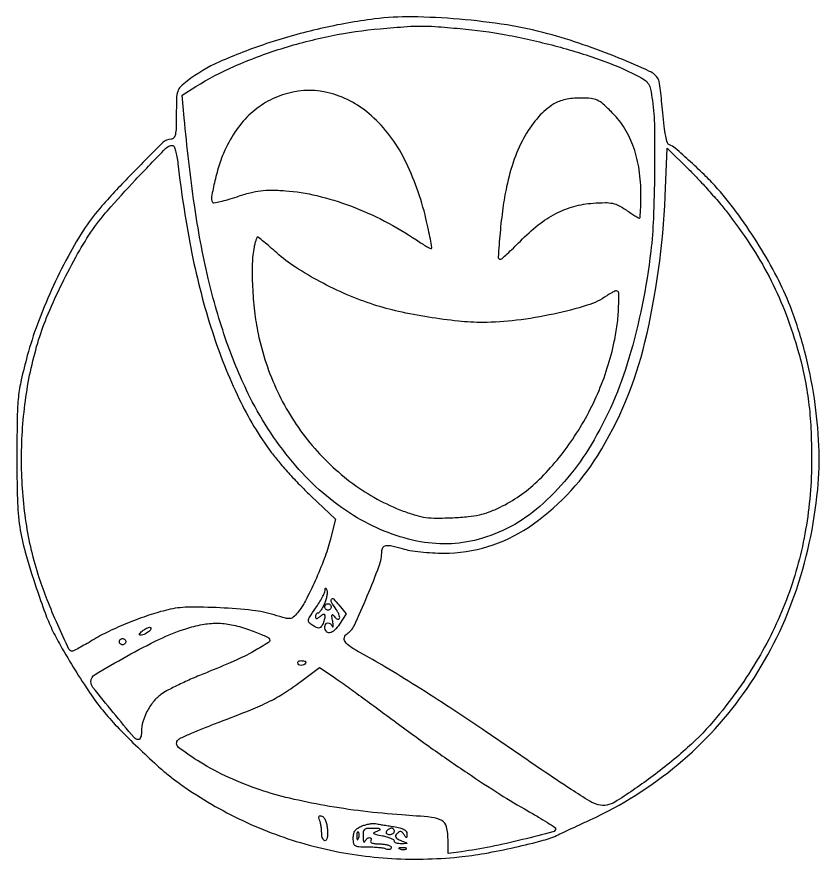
# Model space of a CAD drawing. Extents: x 22 to 640, y 38 to 1156.
# Drawn here: x 384.6 to 638.4, y 431.2 to 697.7 of the extents above; entities that cross this region are included whole.
import ezdxf

# ---------------------------------------------------------------- set-up
doc = ezdxf.new("R2010")
doc.units = 0

msp = doc.modelspace()

# ---------------------------------------------------------------- linework, layer by layer
for points in [[(497.674994, 697.014842, 0.025039), (480.611049, 693.98011, 0.023512), (463.567245, 689.206411, 0.024581), (448.645522, 683.431618, 0.058365), (438.421042, 677.371979, 0.033089), (436.353346, 675.566659, 0.118464), (435.441288, 674.082581, 0.071633), (435.074298, 671.972589, 0.007296), (435, 666.881311, -0.006583), (434.943293, 662.574134, -0.044492), (434.698233, 660.457337, -0.11889), (434.198221, 659.397587, -0.227107), (433.368038, 659, 0.198009), (430.690649, 657.896437, 0.004478), (420.757261, 647.853573, 0.010327), (411.481556, 637.902942, 0.036699), (406.165054, 631, 0.022883), (400.748176, 621.905, 0.01672), (395.549122, 611.357735, 0.016742), (391.075993, 600.508297, 0.023247), (387.858009, 590.5, 0.010009), (385.937171, 582.803903, 0.030021), (385.049878, 577.460331, 0.021967), (384.672081, 571.233335, 0.003488), (384.553486, 559, 0.007606), (384.72854, 544.990018, 0.029482), (385.479904, 536.340917, 0.033052), (387.201107, 528.331656, 0.011359), (390.712356, 517, 0.007236), (393.480724, 509.115544, 0.022268), (395.664894, 503.901161, 0.021104), (398.365735, 498.756119, 0.005983), (402.996075, 490.988741, 0.011658), (407.55778, 483.916242, 0.020365), (411.704193, 478.310825, 0.020666), (416.24978, 473.116994, 0.012443), (422.038029, 467.325853, 0.002701), (428.091244, 461.625788, 0.012785), (431.659511, 458.468358, 0.017694), (434.824918, 455.994191, 0.008783), (439, 453.073124, 0.043412), (458.607578, 442.20431, 0.044144), (479.689342, 434.956135, 0.043951), (501.803878, 431.498945, 0.042268), (524.4787, 431.89023, 0.01888), (532.545869, 433.02292, 0.010863), (542.167796, 434.963125, 0.009585), (551.11102, 437.150447, 0.049818), (555.863021, 438.931481, -0.005236), (556.909982, 439.434222, -0.000491), (559.499846, 440.641546, -0.00063), (562.591284, 442.074267, -0.000495), (565.944966, 443.619373, 0.066571), (593.664525, 461.1409, 0.067839), (615.604209, 485.232104, 0.06662), (630.594883, 514.730264, 0.060566), (637.923714, 548.106586, 0.034053), (638.299935, 561.991795, 0.027085), (636.875111, 576.921413, 0.026514), (633.786801, 591.976951, 0.028547), (629.178217, 606.245278, 0.027382), (625.05555, 615.372786, 0.018731), (619.43768, 625.265789, 0.018483), (612.969657, 634.907724, 0.023378), (606.266181, 643.289763, 0.018371), (602.563789, 647.200256, 0.009568), (597.681113, 651.811843, 0.005682), (592.827258, 656.123868, 0.098628), (590.997758, 657.167414, -0.244922), (590.398279, 657.787308, -0.021498), (589.850607, 659.975183, -0.020896), (589.348261, 663.078036, -0.008636), (588.917391, 667.310723, 0.005093), (588.557921, 671.108962, 0.007259), (588.155467, 674.47314, 0.004332), (587.752661, 677.285773, 0.101008), (587.475651, 678.039398, 0.148437), (584.739997, 680.450883, 0.009839), (575.003583, 684.66069, 0.014643), (563.769328, 688.878295, 0.015428), (552.5, 692.352007, 0.028082), (539.67682, 695.111996, 0.017753), (524.48249, 696.949484, 0.017843), (509.558837, 697.683762, 0.034869)], [(524.813454, 693.981479, -0.023606), (539.356554, 691.998919, -0.019141), (554.717254, 688.548355, -0.019618), (569.119934, 684.117128, -0.033553), (580.675857, 679.166019, -0.025638), (583.167286, 677.729138, -0.109553), (584.364732, 676.514234, -0.091764), (585.043325, 674.799897, -0.015068), (585.627012, 671.267501, -0.029219), (586.266848, 662.775491, -0.006844), (586.311025, 648.503797, -0.007338), (585.94252, 633.922915, -0.019451), (585.121358, 623.529099, -0.041805), (578.215806, 589.688825, -0.063816), (566.222091, 562.26787, -0.077625), (549.990391, 542.789093, -0.115443), (530.5, 532.361353, -0.118169), (511.08591, 531.85348, -0.087381), (491.090037, 539.919334, -0.076276), (472.768856, 555.66661, -0.060729), (458.307266, 577.394881, -0.033336), (450.91615, 594.911459, -0.025372), (445.12049, 614.922963, -0.021997), (440.709877, 638.210277, -0.013872), (437.52166, 665.702204), (436.888316, 672.904408), (441.194158, 675.628035, -0.03864), (453.429116, 682.103234, -0.026285), (468.193612, 687.60952, -0.025573), (484.024456, 691.707036, -0.029236), (499.5, 693.946062, -0.002909), (508.070742, 694.628123, -0.018051), (512.479201, 694.793506, -0.018992), (516.800523, 694.635359, -0.003431)], [(470.145649, 673.466034, 0.058095), (463.981322, 670.964751, 0.059179), (458.599695, 667.124813, 0.056287), (454.052296, 661.943952, 0.044676), (450.358765, 655.472468, 0.030441), (448.678448, 651.120492, 0.018673), (447.210005, 645.8201, 0.012211), (446.14311, 640.777554, 0.186534), (446.464585, 639.057303, 0.308047), (446.913897, 638.856881, 0.010279), (448.926132, 639.261905, 0.016266), (451.381024, 639.893221, 0.010212), (454.208635, 640.782381, -0.014954), (458.418623, 642.062498, -0.035533), (461.628066, 642.693863, -0.034716), (464.93883, 642.872151, -0.013695), (469.5, 642.675927, -0.041579), (479.478464, 641.132157, -0.030731), (490.162115, 637.850163, -0.029459), (500.876809, 633.085923, -0.029468), (510.956141, 627.095831, 0.008452), (512.689645, 625.964473, 0.013657), (514.20597, 625.067837, 0.007343), (515.480354, 624.384792, 0.326604), (515.761828, 624.428495, 0.245671), (515.861649, 624.747125, 0.002128), (515.383688, 627.337545, 0.006747), (514.774119, 630.341423, 0.004224), (513.983691, 633.840794, 0.058674), (507.130045, 652.744913, 0.092968), (496.728634, 666.415197, 0.116358), (483.950214, 673.450792, 0.136087)], [(554.457381, 670.137076, 0.075878), (549.606917, 666.05926, 0.05026), (545.372911, 660.126277, 0.044422), (541.940255, 652.653383, 0.033633), (539.492069, 643.962295, 0.017846), (538.314255, 637.167944, 0.011988), (537.43362, 629.336903, 0.004133), (536.822623, 621.691026, 0.435307), (537.465943, 621, 0.180538), (537.940908, 621.177277, 0.004763), (539.654931, 622.692706, 0.009418), (541.643664, 624.554119, 0.006233), (543.859719, 626.762404, -0.031527), (549.509409, 631.849785, -0.047665), (555.060344, 635.445354, -0.052315), (560.773721, 637.694246, -0.050438), (566.900423, 638.743835, -0.013131), (570.737897, 638.90747, -0.055006), (573.034354, 638.692018, -0.069746), (574.952186, 638.00775, -0.029678), (577.294409, 636.599553, 0.005217), (578.781399, 635.603451, 0.00771), (580.10804, 634.763619, 0.004011), (581.241753, 634.082608, 0.13402), (581.544409, 634, 0.392072), (581.728101, 634.170205, 0.003662), (581.86617, 636.172183, 0.009608), (581.967247, 638.559275, 0.005776), (582, 641.394665, 0.03571), (581.434758, 649.298846, 0.047834), (579.738809, 656.27821, 0.052482), (576.924667, 662.273914, 0.060322), (573.029089, 667.25, 0.013478), (570.042118, 670.084097, 0.073699), (568.191445, 671.310018, 0.087086), (566.204445, 671.84753, 0.022792), (562.892857, 671.996262, 0.023753), (560.387951, 671.875459, 0.030321), (558.105188, 671.515707, 0.033548), (556.106252, 670.932232, 0.049173)], [(435.511061, 651.25, 0.020706), (439.949917, 622.809358, 0.029322), (446.407323, 598.023119, 0.033227), (454.81754, 576.96146, 0.047888), (465.162206, 559.783741, 0.016923), (467.611817, 556.701882, 0.008338), (470.920617, 552.945345, 0.008264), (474.48869, 549.155871, 0.011932), (477.776211, 545.935438), (485.413134, 538.803394), (483.682661, 532.151697, -0.026457), (481.795587, 526.207774, -0.015436), (478.943842, 519.293467, -0.014745), (475.859331, 512.933104, -0.051981), (473.353631, 509.149154, -0.037754), (472.018163, 507.755943, -0.161895), (470.977666, 507.303614, -0.090198), (469.555139, 507.433187, -0.007386), (465.959131, 508.488751, 0.047869), (459.156225, 509.900551, 0.015347), (448.857117, 510.708277, 0.014891), (438.623498, 510.890399, 0.057104), (432.313326, 510.090639, 0.020657), (426.315733, 508.356507, 0.015398), (419.853225, 505.971371, 0.015556), (413.663064, 503.240601, 0.023863), (408.504695, 500.460665, -0.005294), (406.249033, 499.134715, -0.007687), (404.228592, 498.01657, -0.004313), (402.509562, 497.118427, -0.118763), (402.018008, 497, -0.292052), (400.998544, 497.650999, -0.003318), (397.48887, 505.353124, -0.010345), (394.146724, 513.252774, -0.016007), (391.623696, 520.217817, -0.042175), (387.495368, 537.752442, -0.035143), (386.028547, 556.846614, -0.034753), (387.250531, 576.197106, -0.038636), (391.147414, 594.5, -0.026296), (393.979318, 602.516048, -0.014047), (398.268123, 612.11303, -0.01397), (403.191735, 621.656544, -0.021747), (408.011113, 629.557477, -0.031854), (413.240461, 636.366891, -0.009424), (422.082026, 646.100136, -0.003665), (431.576636, 656.017809, -0.202673), (433.900193, 657, -0.312587), (434.307686, 656.717659, -0.021451), (434.767692, 655.310938, -0.02453), (435.190953, 653.453939, -0.015409)], [(609.927372, 635, -0.020256), (617.342003, 624.454021, -0.02628), (623.21024, 614.198583, -0.026544), (627.92601, 603.469355, -0.021366), (631.870072, 591.5, -0.018675), (633.776633, 583.649194, -0.019839), (635.047593, 575.834171, -0.018304), (635.765067, 567.407927, -0.012085), (636, 557.689438, -0.042433), (634.112155, 535.484702, -0.045785), (628.503572, 514.497732, -0.045326), (619.105057, 494.700564, -0.040083), (605.948197, 476.033475, -0.035967), (596.779168, 466.501191, -0.024455), (585.108951, 456.986154, -0.018446), (573.771198, 449.259034, -0.204596), (568.475452, 448.416805, -0.075907), (565.875006, 449.508383, -0.007043), (559.964328, 453.23914, -0.005048), (550.473128, 459.555876, -0.0008), (532, 472.164667, 0.005389), (521.824278, 478.974047, 0.004672), (511.010749, 485.899356, 0.004796), (500.940891, 492.082691, 0.011155), (493.25, 496.473766, -0.023973), (490.07013, 498.39899, -0.092202), (488.427987, 500.011305, -0.21734), (488.178853, 501.360053, -0.195395), (489.022378, 502.51383, 0.146977), (491.259713, 505.037352, 0.008694), (495.436766, 514.489589, 0.011236), (499.173596, 523.948222, 0.088676), (500, 528.571255, -0.151413), (500.383135, 529.807446, -0.211721), (501.354838, 530.406455, -0.090269), (503.199618, 530.323567, -0.016847), (506.488216, 529.45351, 0.032727), (508.911139, 528.89411, 0.012704), (512.323171, 528.426968, 0.012513), (516.056451, 528.106499, 0.015153), (519.569837, 528, 0.148933), (546.386111, 536.168825, 0.106256), (568.321849, 558.895304, 0.080743), (583.281897, 594.794325, 0.047932), (589.669625, 640.816785), (590.315206, 656.13357), (597.250977, 649.316785, -0.010822), (600.323155, 646.163722, -0.006515), (603.835674, 642.299306, -0.006523), (607.2288, 638.364848, -0.011329)], [(459.625, 624.875, 0.043352), (459.037478, 619.591539, 0.017607), (459.118014, 612.346329, 0.017341), (459.75003, 604.561076, 0.021966), (460.897037, 597.435744, 0.059766), (467.018925, 579.141456, 0.060951), (477.264436, 562.946138, 0.062415), (490.853397, 550.022334, 0.068622), (506.803496, 541.33738, 0.017555), (510.786486, 539.988754, 0.039605), (513.89897, 539.318179, 0.034591), (517.32566, 539.098988, 0.010676), (522.5, 539.236802, 0.012085), (527.376701, 539.58926, 0.03031), (530.897993, 540.1464, 0.035396), (533.99218, 541.063964, 0.022856), (537.429329, 542.536451, 0.078213), (549.132875, 550.656528, 0.051178), (559.807152, 563.179824, 0.048412), (568.313878, 578.501142, 0.050338), (573.582054, 594.975538, 0.020712), (574.486957, 600.327559, 0.021535), (574.9312, 605.666948, 0.014129), (574.984783, 610.250247, 0.40937), (574.222506, 611, 0.102904), (573.792115, 610.910474, 0.017027), (573.022883, 610.544359, 0.018076), (572.135343, 610.042742, 0.015112), (571.230483, 609.448883, -0.078844), (565.041969, 606.431584, -0.021115), (554.41254, 603.6714, -0.02193), (542.621952, 601.671907, -0.031043), (532, 601.01179, -0.026033), (524.247375, 601.41572, -0.014112), (514.781063, 602.675784, -0.014086), (505.306192, 604.485458, -0.023764), (497.5, 606.59901, -0.024147), (489.038207, 609.786155, -0.020495), (480.435471, 613.936293, -0.021162), (472.665341, 618.518092, -0.038237), (466.794321, 622.995578, 0.003842), (464.608639, 624.913713, 0.005978), (462.692325, 626.529951, 0.002121), (461.025822, 627.889922, 0.171713), (460.714743, 628, 0.300908), (460.503481, 627.860201, 0.016528), (460.202924, 627.082031, 0.021131), (459.89814, 626.072761, 0.013407)], [(481.83943, 511.999376, -0.019684), (481.275804, 510.850477, -0.027929), (480.679733, 509.881067, -0.027091), (480.125027, 509.168252, -0.217152), (479.755889, 509, 0.146792), (479.467631, 508.913508, 0.099103), (479.222042, 508.670282, 0.082908), (479.056491, 508.306653, 0.065542), (479, 507.877555, 0.122183), (479.101643, 507.467821, 0.300026), (479.361364, 507.325424, 0.128583), (479.808783, 507.48229, 0.024942), (480.5, 508, -0.017748), (481.300633, 508.617832, -0.178728), (481.700548, 508.72766, -0.335935), (481.926714, 508.523672, -0.050014), (481.984687, 507.872445, -0.047968), (481.917801, 507.249839, -0.026486), (481.723989, 506.508893, -0.026177), (481.445651, 505.77198, -0.037873), (481.118706, 505.15783, -0.071249), (480.586811, 504.535441, -0.176924), (480.036542, 504.321281, -0.120033), (479.329364, 504.477929, -0.025339), (478.216177, 505.097068, -0.051121), (477.06086, 505.994458, -0.245721), (476.802302, 506.758405, -0.105578), (477.207927, 507.816979, -0.006585), (479.082158, 510.619413, 0.012177), (480.205159, 512.339899, 0.014911), (481.166075, 514.002274, 0.013417), (481.887747, 515.431958, 0.09551), (482.078947, 516.180175, -0.012623), (482.134884, 516.836744, -0.348829), (482.248726, 516.951478, -0.325275), (482.395041, 516.869458, -0.011854), (482.662489, 516.249376, -0.113395), (482.770445, 515.570367, -0.030795), (482.62886, 514.485056, -0.029502), (482.310428, 513.239424, -0.02687)], [(486.628357, 505.527314, -0.055345), (485.072667, 503.646562, -0.144199), (483.532664, 502.83951, -0.286663), (482.458777, 503.246263, -0.164042), (482, 504.606989, -0.132713), (482.256517, 505.556404, -0.251103), (482.913379, 505.96003, -0.201574), (483.743301, 505.667525, -0.098713), (484.422649, 504.75, 0.278055), (484.574105, 504.649065, 0.418667), (484.681297, 504.748438, 0.041458), (484.64605, 505.417705, 0.010358), (484.475605, 506.5, -0.009006), (484.24858, 507.916642, -0.105611), (484.287217, 508.471285, -0.564217), (484.497954, 508.528118, -0.055316), (484.91525, 508.02896, 0.050252), (485.337057, 507.513926, 0.080489), (485.797362, 507.182848, 0.113675), (486.22069, 507.080811, 0.201551), (486.547626, 507.214293, 0.225208), (486.692645, 507.621183, 0.052596), (486.540601, 508.349713, 0.044221), (486.167548, 509.233978, 0.030861), (485.601999, 510.157839, -0.019013), (484.108316, 512.472922, -0.265333), (484.092777, 513.428775, -0.501997), (484.725212, 513.516513, -0.023152), (486.41432, 511.636136), (488.756713, 508.772272)], [(484, 511, -0.099038), (483.923658, 510.618362, -0.097945), (483.70625, 510.29375, -0.097945), (483.381638, 510.076342, -0.099038), (483, 510, -0.099038), (482.618362, 510.076342, -0.097945), (482.29375, 510.29375, -0.097945), (482.076342, 510.618362, -0.099038), (482, 511, -0.099038), (482.076342, 511.381638, -0.097945), (482.29375, 511.70625, -0.097945), (482.618362, 511.923658, -0.099038), (483, 512, -0.099038), (483.381638, 511.923658, -0.097945), (483.70625, 511.70625, -0.097945), (483.923658, 511.381638, -0.099038)], [(457.566239, 503.97721, -0.008066), (459.881882, 503.138499, -0.010443), (461.976063, 502.291075, -0.008369), (463.691412, 501.520645, -0.086848), (464.322312, 501.077688, -0.474263), (464.190954, 499.772382, -0.020484), (459.695128, 497.053912, -0.021273), (453.157725, 493.812191, -0.010273), (444.540426, 490.196706, 0.008591), (440.067547, 488.337732, 0.009164), (435.757269, 486.364084, 0.00881), (432.115931, 484.535678, 0.041548), (430.143895, 483.282725, 0.059258), (427.698817, 480.923925, 0.050847), (425.728311, 477.938309, 0.05184), (424.435534, 474.684416, 0.068756), (424, 471.532119, -0.035329), (423.931389, 470.562305, -0.053635), (423.723766, 469.74381, -0.070064), (423.420191, 469.182113, -0.23821), (423.059628, 469, -0.221614), (421.647499, 469.658224, -0.002708), (415.057909, 477.593391, -0.003242), (408.639648, 485.51212, -0.170277), (408, 487.335924, -0.263667), (409.280473, 489.59531, -0.007427), (419.305222, 495.398378, -0.015499), (429.676891, 500.783362, -0.033727), (438, 504.112211, -0.031989), (443.187711, 505.431774, -0.048043), (447.836271, 505.847121, -0.048322), (452.458816, 505.36712, -0.032844)], [(425.97104, 502.96094, -0.033098), (424.420207, 502.118252, -0.19746), (423.519151, 502.080684, -0.52622), (423.395549, 502.557272, -0.052064), (424.426999, 503.521471, -0.029758), (425.204748, 504.040168, -0.043644), (425.947754, 504.391276, -0.05216), (426.5594, 504.547447, -0.237089), (426.898039, 504.435295, -0.238008), (426.99022, 504.155325, -0.103377), (426.85015, 503.777786, -0.069903), (426.495024, 503.35691, -0.041632)], [(419, 500, -0.099038), (418.923658, 499.618362, -0.097945), (418.70625, 499.29375, -0.097945), (418.381638, 499.076342, -0.099038), (418, 499, -0.099038), (417.618362, 499.076342, -0.097945), (417.29375, 499.29375, -0.097945), (417.076342, 499.618362, -0.099038), (417, 500, -0.099038), (417.076342, 500.381638, -0.097945), (417.29375, 500.70625, -0.097945), (417.618362, 500.923658, -0.099038), (418, 501, -0.099038), (418.381638, 500.923658, -0.097945), (418.70625, 500.70625, -0.097945), (418.923658, 500.381638, -0.099038)], [(476, 493.559017, -0.211827), (475.716404, 492.919648, -0.127879), (474.969093, 492.529206, -0.122608), (474.101938, 492.54388, -0.191362), (473.510081, 492.983688, -0.136093), (473.397824, 493.36964, -0.190788), (473.524436, 493.701458, -0.140899), (473.890269, 493.925389, -0.067432), (474.440983, 494, -0.026751), (475.038367, 493.968016, -0.042195), (475.542039, 493.870461, -0.051652), (475.89701, 493.729146, -0.279105)], [(503, 475.591268, 0.004766), (515.576709, 466.445921, 0.006531), (527.077866, 458.473561, 0.007337), (537.370037, 451.753993, 0.01226), (546.243402, 446.444621, -0.004801), (549.595549, 444.506179, -0.007646), (552.420367, 442.777448, -0.002676), (554.802202, 441.251358, -0.251231), (554.993402, 440.904136, -0.343902), (554.165664, 439.81844, -0.003743), (544.534414, 437.364781, -0.011213), (534.475946, 435.120335, -0.014968), (525.25, 433.563367), (521, 432.976365), (520.984687, 437.238182, 0.053665), (520.519633, 441.417459, 0.217004), (519.015035, 443.415553, 0.100451), (515.724981, 444.425202, 0.007507), (506.337874, 445.201513, -0.013183), (494.064935, 446.356872, -0.013596), (481.996196, 448.149003, -0.014372), (470.875485, 450.442085, -0.022626), (461.5, 453.111033, -0.027254), (451.656207, 457.009428, -0.029405), (442.550455, 461.870578, -0.026709), (435.731916, 466.561077, -0.452652), (435.57545, 468.97545, -0.091781), (436.404952, 469.545807, -0.003581), (439.81485, 471.036521, -0.006263), (443.903272, 472.728798, -0.00437), (448.554915, 474.539328, 0.005023), (458.533062, 478.438077, 0.020072), (464.517148, 481.129618, 0.027935), (469.229474, 483.819383, 0.017809), (474.403426, 487.436608), (480.306851, 491.884962), (484.903426, 488.745522, -0.006145), (487.487948, 486.93333, -0.001187), (492.115381, 483.586441, -0.001263), (497.494437, 479.655653, -0.001165)], [(482.810365, 440.6727, -0.025121), (482.859948, 439.218108, -0.046354), (482.731561, 438.04273, -0.064091), (482.460099, 437.248763, -0.285753), (482.060365, 437, -0.211855), (481.654853, 437.179894, -0.080796), (481.311482, 437.71035, -0.061491), (481.07776, 438.492388, -0.041921), (481, 439.418213, 0.022857), (480.951904, 440.469752, 0.016666), (480.806316, 441.630807, 0.016902), (480.593857, 442.724483, 0.035198), (480.34065, 443.554662, -0.035342), (480.104052, 444.33119, -0.19334), (480.171262, 444.756107, -0.278213), (480.484666, 444.922974, -0.066208), (481.09065, 444.80915, -0.166218), (481.659155, 444.379373, -0.050054), (482.180267, 443.411803, -0.043616), (482.587892, 442.125252, -0.03385)], [(503.75, 441.485153, -0.021437), (505.734603, 441.088742, -0.065527), (507.0115, 440.592184, -0.110612), (507.729532, 439.959776, -0.160764), (507.984687, 439.162102, -0.011982), (507.953667, 438.227423, -0.347457), (507.804742, 438.059651, -0.293847), (507.579845, 438.153566, -0.00996), (507.026328, 438.991641, 0.045036), (506.497323, 439.682071, 0.17617), (506.02794, 439.925386, 0.182083), (505.522033, 439.806534, 0.048647), (504.872125, 439.272125, 0.078102), (504.401927, 438.626573, 0.250048), (504.41039, 438.111345, 0.146898), (504.896132, 437.637868, 0.025167), (506.080484, 437.09387, -0.002034), (507.76296, 436.41342, -0.260505), (507.898603, 436.243164, -0.450466), (507.795664, 436.116761, -0.003177), (506.25, 436.063386, -0.037654), (505.388298, 436.10401, -0.05736), (504.660937, 436.279678, -0.076354), (504.165094, 436.553129, -0.232667), (504, 436.888709, 0.26281), (503.780749, 437.277027, 0.033792), (502.898438, 437.731046, 0.032369), (501.686783, 438.163707, 0.021447), (500.25, 438.508265, -0.006893), (498.153591, 438.946922, -0.126144), (497.551343, 439.253613, -0.505396), (497.580398, 439.586376, -0.040751), (498.5, 440.049271, 0.020131), (499.475012, 440.490702, 0.566787), (499.491844, 440.717352, 0.143487), (499.040289, 440.871322, 0.005491), (497.25, 440.929715, 0.023567), (495.38916, 440.88225, 0.158557), (494.545147, 440.538152, 0.190176), (494.147732, 439.798991, 0.036555), (494.078947, 438.25, 0.017437), (494.141588, 437.265955, 0.068218), (494.282867, 436.675, 0.378789), (494.467484, 436.579887, 0.239112), (494.662281, 436.75, -0.061896), (494.927857, 437.227966, -0.05974), (495.30511, 437.632812, -0.064692), (495.731748, 437.907552, -0.111184), (496.14235, 438, -0.121914), (496.464174, 437.920347, -0.187673), (496.649879, 437.70625, -0.151112), (496.663978, 437.382495, -0.074422), (496.5, 437, 0.336396), (496.538053, 436.602477, 0.125298), (497.038303, 436.276831, 0.059005), (498.033693, 436.06479, 0.023007), (499.440983, 436, -0.029468), (500.80454, 435.919568, -0.045961), (501.954539, 435.674822, -0.057995), (502.756761, 435.319059, -0.265359), (503, 434.893011, -0.168247), (502.871528, 434.522024, -0.150596), (502.53535, 434.289503, -0.107411), (502.023615, 434.242209, -0.061217), (501.418213, 434.393011, 0.053817), (500.530425, 434.628115, 0.012632), (499.003225, 434.821697, 0.012872), (497.225715, 434.955403, 0.012335), (495.418213, 435, -0.012787), (492.708708, 435.069302, -0.129425), (491.643505, 435.408829, -0.211573), (491.14073, 436.163294, -0.042732), (491, 437.806958, -0.05132), (491.145345, 439.219282, -0.103168), (491.59069, 440.241943, -0.09985), (492.419149, 441.022189, -0.045954), (493.75, 441.689123, -0.025044), (494.912949, 442.077913, -0.023558), (496.132812, 442.357685, -0.024265), (497.236722, 442.501806, -0.071253), (498, 442.455215, 0.00745), (498.839089, 442.295293, 0.001575), (500.307813, 442.04275, 0.001649), (502.012887, 441.760872, 0.001564)], [(492.078947, 438.416667, 0.018894), (492.137993, 437.670344, 0.168741), (492.279315, 437.37858, 0.470617), (492.461564, 437.395823, 0.054073), (492.683114, 437.8125, 0.051402), (492.839148, 438.359369, 0.05415), (492.876576, 438.916927, 0.060344), (492.797407, 439.402231, 0.126455), (492.604167, 439.729167, 0.296942), (492.385309, 439.77538, 0.208169), (492.200665, 439.592839, 0.077125), (492.089945, 439.112848, 0.028489)], [(501.5, 440, 0.139169), (501.392057, 439.620352, 0.191142), (501.521475, 439.29375, 0.138808), (501.889346, 439.073267, 0.066118), (502.440983, 439, 0.062283), (503.037096, 439.074545, 0.080552), (503.542039, 439.29375, 0.097988), (503.879982, 439.618621, 0.153634), (504, 440, 0.092995), (503.928382, 440.381732, 0.096318), (503.723586, 440.70625, 0.099231), (503.418051, 440.923444, 0.105429), (503.059017, 441, 0.089642), (502.653442, 440.926698, 0.053229), (502.2129, 440.70625, 0.051032), (501.806203, 440.382515, 0.06081)], [(507.729167, 434.395833, -0.126455), (507.402231, 434.202593, -0.060344), (506.916927, 434.123424, -0.05415), (506.359369, 434.160852, -0.051402), (505.8125, 434.316886, -0.054073), (505.395823, 434.538436, -0.470617), (505.37858, 434.720685, -0.168741), (505.670344, 434.862007, -0.018894), (506.416667, 434.921053, -0.028489), (507.112848, 434.910055, -0.077125), (507.592839, 434.799335, -0.208169), (507.77538, 434.614691, -0.296942)]]:
    msp.add_lwpolyline(points, format="xyb", close=True)

doc.saveas('drawing.dxf')
